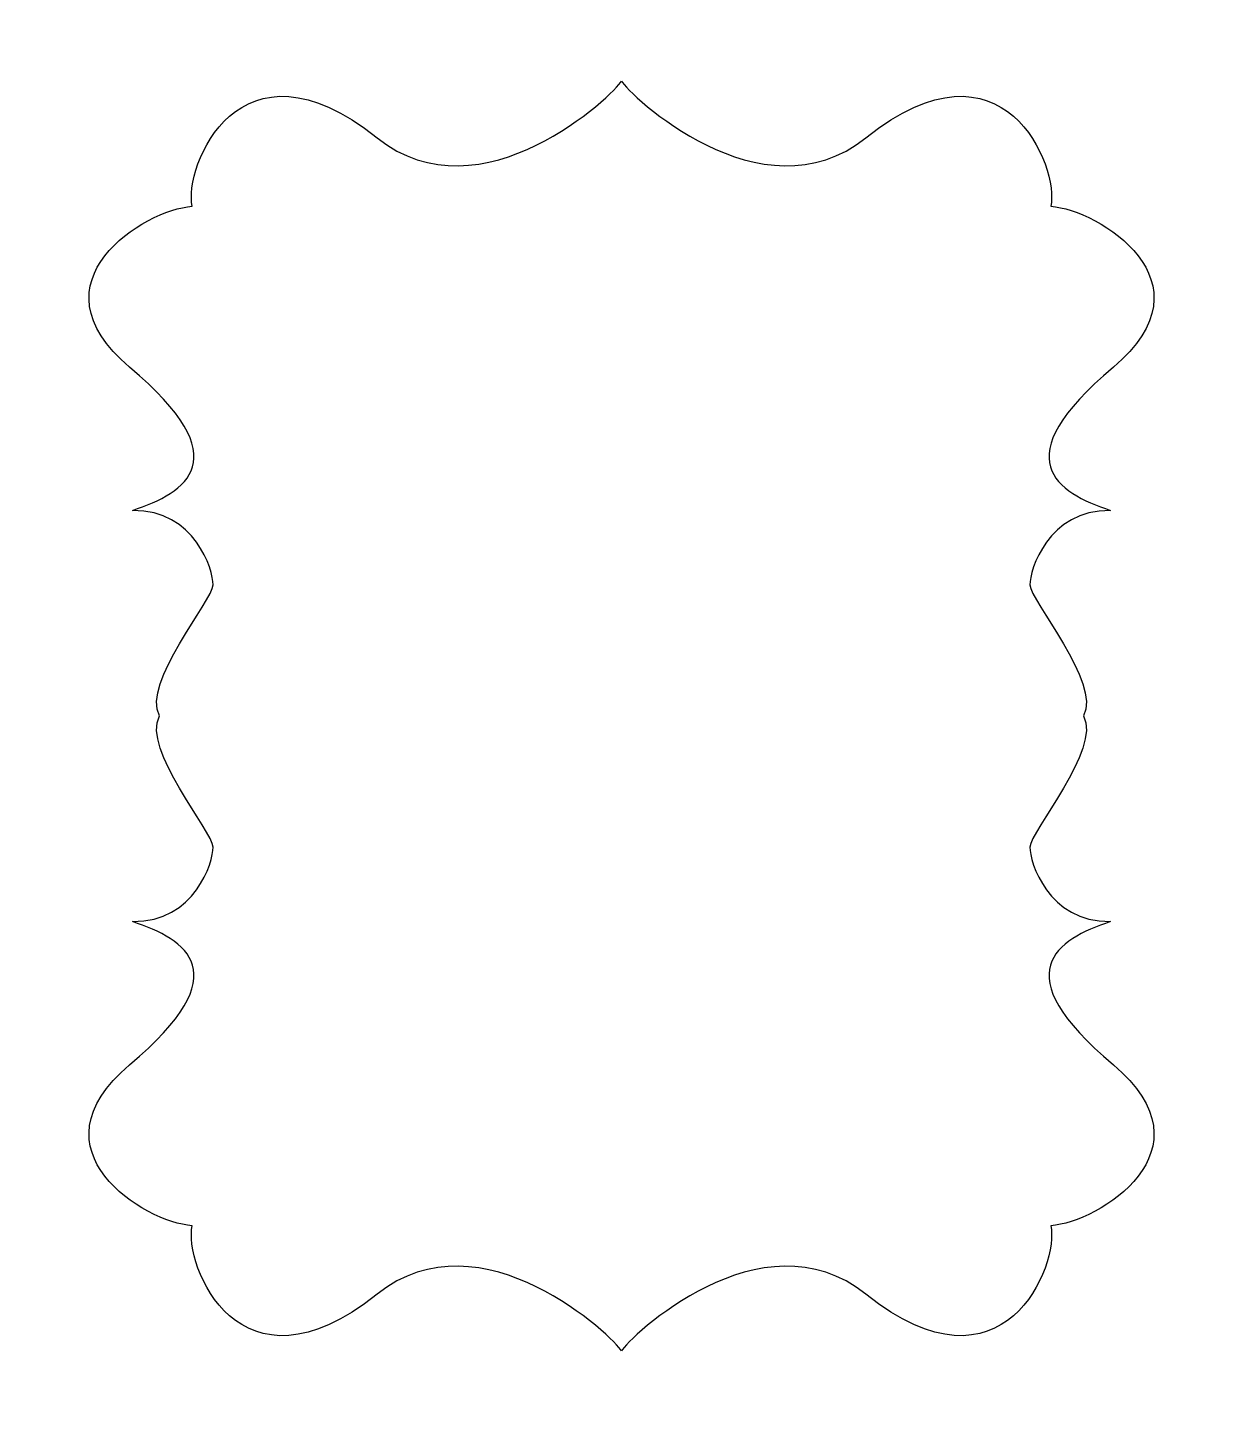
# Model space of a CAD drawing. Header units: centimetres. Extents: x -5.3 to 5.3, y -6.1 to 6.1.
import ezdxf

# ---------------------------------------------------------------- set-up
doc = ezdxf.new("R2010")
doc.units = ezdxf.units.CM
doc.header["$MEASUREMENT"] = 0
doc.layers.add('Camada 1', color=7, linetype='Continuous')

msp = doc.modelspace()

# ---------------------------------------------------------------- linework, layer by layer
at = {"layer": 'Camada 1'}
msp.add_open_spline([(4.10104, 0), (4.25979, 0.29104), (3.62479, 1.03188), (3.62479, 1.16417), (3.62479, 1.16417), (3.62479, 1.29646), (3.78354, 1.82563), (4.33917, 1.82563), (4.33917, 1.82563), (3.86292, 1.98438), (3.38667, 2.27542), (4.36563, 3.09563), (4.36563, 3.09563), (5.27193, 3.85496), (4.23334, 4.49792), (3.81001, 4.52438), (3.81001, 4.52438), (3.88939, 4.86834), (3.39274, 6.11143), (2.16959, 5.13292), (2.16959, 5.13292), (1.24355, 4.39209), (0.05292, 5.5298), (0.00001, 5.63563), (0.00001, 5.63563), (-0.05291, 5.5298), (-1.24353, 4.39209), (-2.16957, 5.13292), (-2.16957, 5.13292), (-3.39274, 6.11143), (-3.88936, 4.86834), (-3.80999, 4.52438), (-3.80999, 4.52438), (-4.23332, 4.49792), (-5.27192, 3.85496), (-4.36561, 3.09563), (-4.36561, 3.09563), (-3.38665, 2.27542), (-3.8629, 1.98438), (-4.33915, 1.82563), (-4.33915, 1.82563), (-3.78352, 1.82563), (-3.62477, 1.29646), (-3.62477, 1.16417), (-3.62477, 1.16417), (-3.62477, 1.03188), (-4.25977, 0.29104), (-4.10102, 0), (-4.10102, 0), (-4.25977, -0.29104), (-3.62477, -1.03188), (-3.62477, -1.16417), (-3.62477, -1.16417), (-3.62477, -1.29646), (-3.78352, -1.82563), (-4.33914, -1.82563), (-4.33914, -1.82563), (-3.86289, -1.98438), (-3.38664, -2.27542), (-4.3656, -3.09563), (-4.3656, -3.09563), (-5.2719, -3.85496), (-4.23331, -4.49792), (-3.80997, -4.52438), (-3.80997, -4.52438), (-3.88935, -4.86834), (-3.39272, -6.11146), (-2.16955, -5.13292), (-2.16955, -5.13292), (-1.24351, -4.39209), (-0.05288, -5.5298), (0.00003, -5.63563), (0.00003, -5.63563), (0.05295, -5.5298), (1.24357, -4.39209), (2.16961, -5.13292), (2.16961, -5.13292), (3.39275, -6.11146), (3.8894, -4.86834), (3.81003, -4.52438), (3.81003, -4.52438), (4.23336, -4.49792), (5.27196, -3.85496), (4.36566, -3.09563), (4.36566, -3.09563), (3.3867, -2.27542), (3.86295, -1.98438), (4.3392, -1.82563), (4.3392, -1.82563), (3.78358, -1.82563), (3.62483, -1.29646), (3.62483, -1.16417), (3.62483, -1.16417), (3.62483, -1.03188), (4.25979, -0.29104), (4.10104, 0)], degree=3, knots=[0, 0, 0, 0, 0.04, 0.04, 0.04, 0.04, 0.08, 0.08, 0.08, 0.08, 0.12, 0.12, 0.12, 0.12, 0.16, 0.16, 0.16, 0.16, 0.2, 0.2, 0.2, 0.2, 0.24, 0.24, 0.24, 0.24, 0.28, 0.28, 0.28, 0.28, 0.32, 0.32, 0.32, 0.32, 0.36, 0.36, 0.36, 0.36, 0.4, 0.4, 0.4, 0.4, 0.44, 0.44, 0.44, 0.44, 0.48, 0.48, 0.48, 0.48, 0.52, 0.52, 0.52, 0.52, 0.56, 0.56, 0.56, 0.56, 0.6, 0.6, 0.6, 0.6, 0.64, 0.64, 0.64, 0.64, 0.68, 0.68, 0.68, 0.68, 0.72, 0.72, 0.72, 0.72, 0.76, 0.76, 0.76, 0.76, 0.8, 0.8, 0.8, 0.8, 0.84, 0.84, 0.84, 0.84, 0.88, 0.88, 0.88, 0.88, 0.92, 0.92, 0.92, 0.92, 1, 1, 1, 1], dxfattribs=at)

doc.saveas('drawing.dxf')
